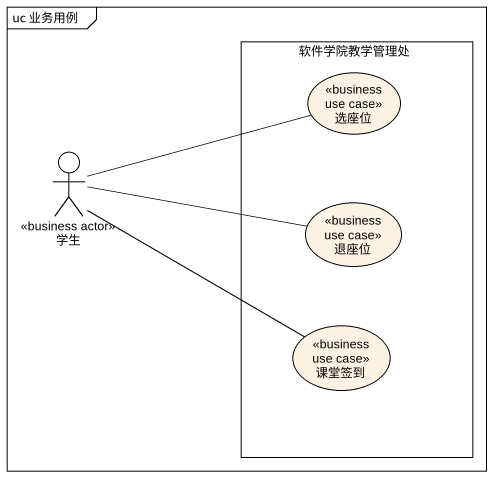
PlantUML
@startuml
mainframe uc 业务用例
rectangle 软件学院教学管理处 {
  usecase 选座位 <<business use case>>
  usecase 退座位 <<business use case>>
  usecase 课堂签到 <<business use case>>
}
actor 学生 <<business actor>>
学生 -right- 选座位
学生 -right- 退座位
学生 -right- 课堂签到
@enduml
